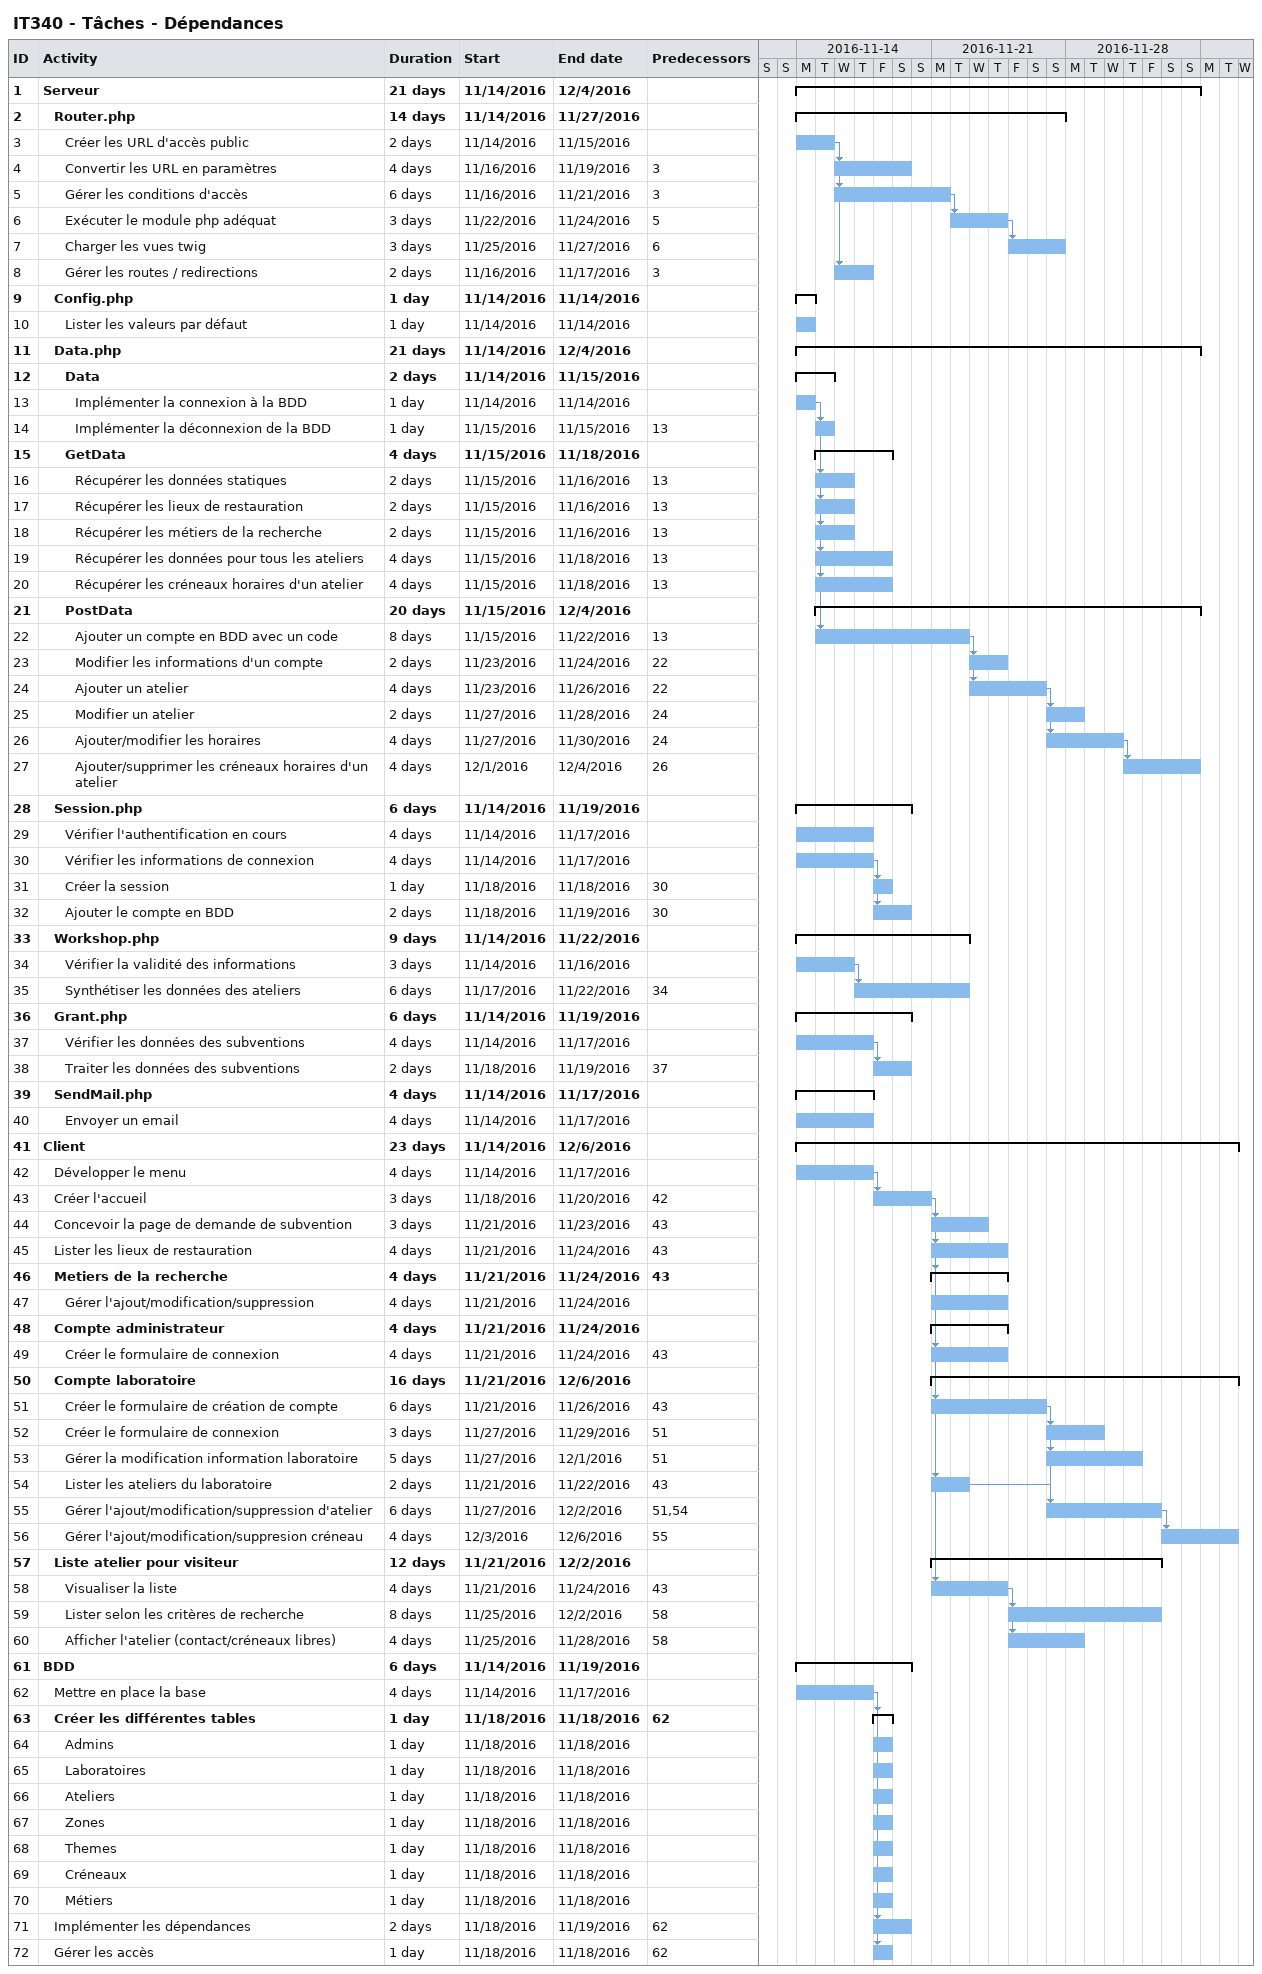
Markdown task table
IT340 - Tâches - Dépendances

| ID | Level | Task | Duration | Start | Finish | Predecessors |
|---|---|---|---|---|---|---|
| 1 | 1 | **Serveur** | 21d | 2016-11-14 | 2016-12-04 |  |
| 2 | 2 | **Router.php** | 14d | 2016-11-14 | 2016-11-27 |  |
| 3 | 3 | Créer les URL d'accès public | 2d | 2016-11-14 | 2016-11-15 |  |
| 4 | 3 | Convertir les URL en paramètres | 4d | 2016-11-16 | 2016-11-19 | 3 |
| 5 | 3 | Gérer les conditions d'accès | 6d | 2016-11-16 | 2016-11-21 | 3 |
| 6 | 3 | Exécuter le module php adéquat | 3d | 2016-11-22 | 2016-11-24 | 5 |
| 7 | 3 | Charger les vues twig | 3d | 2016-11-25 | 2016-11-27 | 6 |
| 8 | 3 | Gérer les routes / redirections | 2d | 2016-11-16 | 2016-11-17 | 3 |
| 9 | 2 | **Config.php** | 1d | 2016-11-14 | 2016-11-14 |  |
| 10 | 3 | Lister les valeurs par défaut | 1d | 2016-11-14 | 2016-11-14 |  |
| 11 | 2 | **Data.php** | 21d | 2016-11-14 | 2016-12-04 |  |
| 12 | 3 | **Data** | 2d | 2016-11-14 | 2016-11-15 |  |
| 13 | 4 | Implémenter la connexion à la BDD | 1d | 2016-11-14 | 2016-11-14 |  |
| 14 | 4 | Implémenter la déconnexion de la BDD | 1d | 2016-11-15 | 2016-11-15 | 13 |
| 15 | 3 | **GetData** | 4d | 2016-11-15 | 2016-11-18 |  |
| 16 | 4 | Récupérer les données statiques | 2d | 2016-11-15 | 2016-11-16 | 13 |
| 17 | 4 | Récupérer les lieux de restauration | 2d | 2016-11-15 | 2016-11-16 | 13 |
| 18 | 4 | Récupérer les métiers de la recherche | 2d | 2016-11-15 | 2016-11-16 | 13 |
| 19 | 4 | Récupérer les données pour tous les ateliers | 4d | 2016-11-15 | 2016-11-18 | 13 |
| 20 | 4 | Récupérer les créneaux horaires d'un atelier | 4d | 2016-11-15 | 2016-11-18 | 13 |
| 21 | 3 | **PostData** | 20d | 2016-11-15 | 2016-12-04 |  |
| 22 | 4 | Ajouter un compte en BDD avec un code | 8d | 2016-11-15 | 2016-11-22 | 13 |
| 23 | 4 | Modifier les informations d'un compte | 2d | 2016-11-23 | 2016-11-24 | 22 |
| 24 | 4 | Ajouter un atelier | 4d | 2016-11-23 | 2016-11-26 | 22 |
| 25 | 4 | Modifier un atelier | 2d | 2016-11-27 | 2016-11-28 | 24 |
| 26 | 4 | Ajouter/modifier les horaires | 4d | 2016-11-27 | 2016-11-30 | 24 |
| 27 | 4 | Ajouter/supprimer les créneaux horaires d'un atelier | 4d | 2016-12-01 | 2016-12-04 | 26 |
| 28 | 2 | **Session.php** | 6d | 2016-11-14 | 2016-11-19 |  |
| 29 | 3 | Vérifier l'authentification en cours | 4d | 2016-11-14 | 2016-11-17 |  |
| 30 | 3 | Vérifier les informations de connexion | 4d | 2016-11-14 | 2016-11-17 |  |
| 31 | 3 | Créer la session | 1d | 2016-11-18 | 2016-11-18 | 30 |
| 32 | 3 | Ajouter le compte en BDD | 2d | 2016-11-18 | 2016-11-19 | 30 |
| 33 | 2 | **Workshop.php** | 9d | 2016-11-14 | 2016-11-22 |  |
| 34 | 3 | Vérifier la validité des informations | 3d | 2016-11-14 | 2016-11-16 |  |
| 35 | 3 | Synthétiser les données des ateliers | 6d | 2016-11-17 | 2016-11-22 | 34 |
| 36 | 2 | **Grant.php** | 6d | 2016-11-14 | 2016-11-19 |  |
| 37 | 3 | Vérifier les données des subventions | 4d | 2016-11-14 | 2016-11-17 |  |
| 38 | 3 | Traiter les données des subventions | 2d | 2016-11-18 | 2016-11-19 | 37 |
| 39 | 2 | **SendMail.php** | 4d | 2016-11-14 | 2016-11-17 |  |
| 40 | 3 | Envoyer un email | 4d | 2016-11-14 | 2016-11-17 |  |
| 41 | 1 | **Client** | 23d | 2016-11-14 | 2016-12-06 |  |
| 42 | 2 | Développer le menu | 4d | 2016-11-14 | 2016-11-17 |  |
| 43 | 2 | Créer l'accueil | 3d | 2016-11-18 | 2016-11-20 | 42 |
| 44 | 2 | Concevoir la page de demande de subvention | 3d | 2016-11-21 | 2016-11-23 | 43 |
| 45 | 2 | Lister les lieux de restauration | 4d | 2016-11-21 | 2016-11-24 | 43 |
| 46 | 2 | **Metiers de la recherche** | 4d | 2016-11-21 | 2016-11-24 | 43 |
| 47 | 3 | Gérer l'ajout/modification/suppression | 4d | 2016-11-21 | 2016-11-24 |  |
| 48 | 2 | **Compte administrateur** | 4d | 2016-11-21 | 2016-11-24 |  |
| 49 | 3 | Créer le formulaire de connexion | 4d | 2016-11-21 | 2016-11-24 | 43 |
| 50 | 2 | **Compte laboratoire** | 16d | 2016-11-21 | 2016-12-06 |  |
| 51 | 3 | Créer le formulaire de création de compte | 6d | 2016-11-21 | 2016-11-26 | 43 |
| 52 | 3 | Créer le formulaire de connexion | 3d | 2016-11-27 | 2016-11-29 | 51 |
| 53 | 3 | Gérer la modification information laboratoire | 5d | 2016-11-27 | 2016-12-01 | 51 |
| 54 | 3 | Lister les ateliers du laboratoire | 2d | 2016-11-21 | 2016-11-22 | 43 |
| 55 | 3 | Gérer l'ajout/modification/suppression d'atelier | 6d | 2016-11-27 | 2016-12-02 | 51, 54 |
| 56 | 3 | Gérer l'ajout/modification/suppresion créneau | 4d | 2016-12-03 | 2016-12-06 | 55 |
| 57 | 2 | **Liste atelier pour visiteur** | 12d | 2016-11-21 | 2016-12-02 |  |
| 58 | 3 | Visualiser la liste | 4d | 2016-11-21 | 2016-11-24 | 43 |
| 59 | 3 | Lister selon les critères de recherche | 8d | 2016-11-25 | 2016-12-02 | 58 |
| 60 | 3 | Afficher l'atelier (contact/créneaux libres) | 4d | 2016-11-25 | 2016-11-28 | 58 |
| 61 | 1 | **BDD** | 6d | 2016-11-14 | 2016-11-19 |  |
| 62 | 2 | Mettre en place la base | 4d | 2016-11-14 | 2016-11-17 |  |
| 63 | 2 | **Créer les différentes tables** | 1d | 2016-11-18 | 2016-11-18 | 62 |
| 64 | 3 | Admins | 1d | 2016-11-18 | 2016-11-18 |  |
| 65 | 3 | Laboratoires | 1d | 2016-11-18 | 2016-11-18 |  |
| 66 | 3 | Ateliers | 1d | 2016-11-18 | 2016-11-18 |  |
| 67 | 3 | Zones | 1d | 2016-11-18 | 2016-11-18 |  |
| 68 | 3 | Themes | 1d | 2016-11-18 | 2016-11-18 |  |
| 69 | 3 | Créneaux | 1d | 2016-11-18 | 2016-11-18 |  |
| 70 | 3 | Métiers | 1d | 2016-11-18 | 2016-11-18 |  |
| 71 | 2 | Implémenter les dépendances | 2d | 2016-11-18 | 2016-11-19 | 62 |
| 72 | 2 | Gérer les accès | 1d | 2016-11-18 | 2016-11-18 | 62 |
